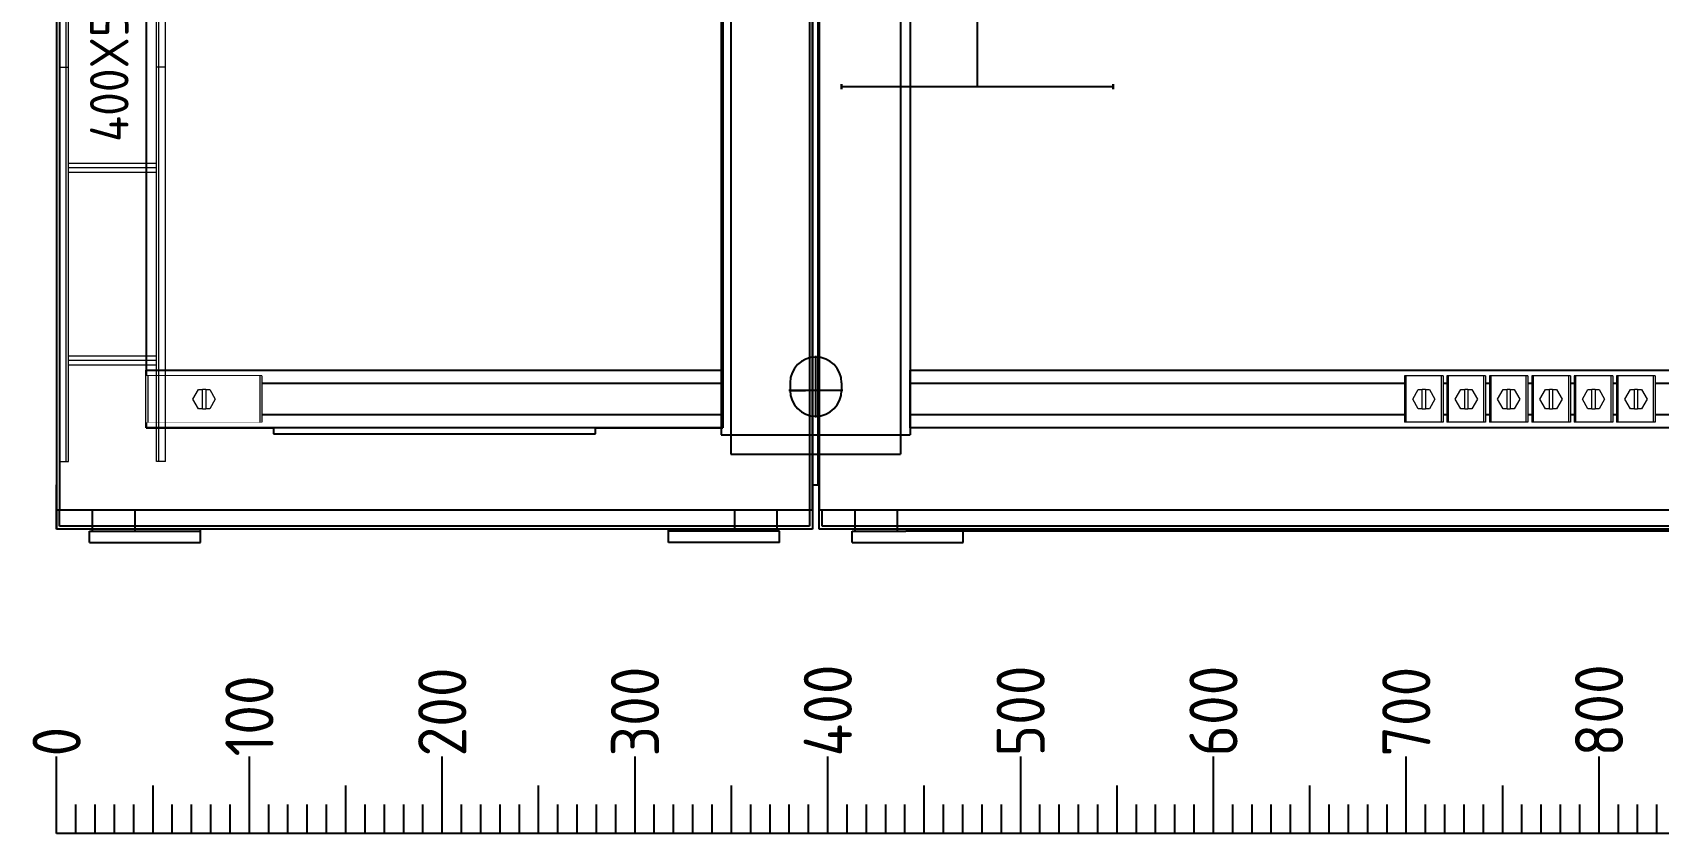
# Model space of a CAD drawing. Header units: millimetres. Extents: x 0 to 69574, y -5 to 41746.
# Drawn here: x 31589 to 32432, y 10609 to 11025 of the extents above; entities that cross this region are included whole.
import ezdxf
from ezdxf.enums import TextEntityAlignment as Align

# ---------------------------------------------------------------- set-up
doc = ezdxf.new("R2010")
doc.units = ezdxf.units.MM
doc.set_wipeout_variables(frame=1)
doc.layers.add('! NO PLOT !', color=7, linetype='Continuous', true_color=0xff75dd, plot=False)
doc.layers.add('000-PI-Oprema', color=30, linetype='Continuous', lineweight=5)
doc.layers.add('SI-ORMAR-Ormar', color=2, linetype='Continuous', lineweight=20)
doc.layers.add('000-PI-ORMAR', color=2, linetype='Continuous')
doc.layers.add('004-PI-DIN Šina', color=3, linetype='Continuous')
doc.styles.add('PI0', font='isocpeur.ttf', dxfattribs={"width": 0.9})

# ---------------------------------------------------------------- blocks, each defined once
blk = doc.blocks.new('SINAMICS_FSC_1mm')
at = {"layer": '! NO PLOT !', "ltscale": 0.25}
for p, q in [((70256.12, 54000.05), (70256.12, 53900.05)), ((70186.12, 53900.05), (70326.12, 53900.05))]:
    blk.add_line(p, q, dxfattribs=at)
at = {"layer": '! NO PLOT !', "lineweight": 70, "ltscale": 0.25}
for p, q in [((70185.12, 53900.05), (70186.12, 53900.05)), ((70326.12, 53900.05), (70327.12, 53900.05))]:
    blk.add_line(p, q, dxfattribs=at)
blk = doc.blocks.new('*U534')
at = {"layer": '004-PI-DIN Šina', "ltscale": 0.25}
for p, q in [((0, 15), (299, 15)), ((0, -15), (0, 15)), ((299, 15), (299, -15)), ((299, 8), (0, 8)), ((0, -8), (299, -8)), ((299, -15), (0, -15))]:
    blk.add_line(p, q, dxfattribs=at)
blk = doc.blocks.new('*U949')
at = {"layer": '004-PI-DIN Šina', "ltscale": 0.25}
for p, q in [((0, 15), (697.49, 15)), ((0, -15), (0, 15)), ((697.49, 15), (697.49, -15)), ((697.49, 8), (0, 8)), ((0, -8), (697.49, -8)), ((697.49, -15), (0, -15))]:
    blk.add_line(p, q, dxfattribs=at)
blk = doc.blocks.new('3240252_WCC_14-select__2', base_point=(55.67, 813.89))
at = {"layer": '000-PI-Oprema'}
for p, q in [((55.67, 837.89), (55.67, 813.89)), ((56.54, 837.89), (55.67, 837.89)), ((74.8, 837.89), (56.54, 837.89)), ((56.54, 813.89), (56.54, 837.89)), ((75.67, 837.89), (74.8, 837.89)), ((74.8, 813.89), (74.8, 837.89)), ((75.67, 837.89), (75.67, 813.89)), ((59.9, 825.89), (62.79, 830.89)), ((62.79, 830.89), (64.87, 830.89)), ((64.87, 820.89), (64.87, 830.89)), ((66.47, 830.89), (64.87, 830.89)), ((66.47, 830.89), (68.56, 830.89)), ((66.47, 830.89), (66.47, 820.89)), ((68.56, 830.89), (71.45, 825.89)), ((62.79, 820.89), (59.9, 825.89)), ((64.87, 820.89), (62.79, 820.89)), ((64.87, 820.89), (66.47, 820.89)), ((68.56, 820.89), (66.47, 820.89)), ((71.45, 825.89), (68.56, 820.89)), ((56.54, 813.89), (55.67, 813.89)), ((74.8, 813.89), (56.54, 813.89)), ((75.67, 813.89), (74.8, 813.89))]:
    blk.add_line(p, q, dxfattribs=at)
blk = doc.blocks.new('Drfsicht1', base_point=(65.67, 825.89))
blk.add_wipeout([(55.67, 837.89), (75.67, 837.89), (75.67, 813.89), (55.67, 813.89)])
at = {"layer": '000-PI-Oprema'}
blk.add_blockref('3240252_WCC_14-select__2', (55.67, 813.89), dxfattribs=at)
blk = doc.blocks.new('Uvodnica_ WCC14')
at = {"layer": '000-PI-Oprema'}
blk.add_blockref('Drfsicht1', (0, 0), dxfattribs=at)
blk = doc.blocks.new('JAHAČ_VELIKI')
blk.add_wipeout([(58578.79, 45403.84), (58638.79, 45403.84), (58638.79, 45379.84), (58578.79, 45379.84)]).dxf.layer = 'SI-ORMAR-Ormar'
at = {"layer": '000-PI-Oprema'}
for p, q in [((58579.66, 45403.84), (58579.66, 45379.84)), ((58637.92, 45379.84), (58637.92, 45403.84)), ((58638.79, 45403.84), (58638.79, 45379.84)), ((58603.01, 45391.84), (58605.9, 45396.84)), ((58605.9, 45396.84), (58607.99, 45396.84)), ((58607.99, 45386.84), (58607.99, 45396.84)), ((58609.59, 45396.84), (58607.99, 45396.84)), ((58609.59, 45396.84), (58611.67, 45396.84)), ((58609.59, 45396.84), (58609.59, 45386.84)), ((58611.67, 45396.84), (58614.56, 45391.84)), ((58605.9, 45386.84), (58603.01, 45391.84)), ((58607.99, 45386.84), (58605.9, 45386.84)), ((58607.99, 45386.84), (58609.59, 45386.84)), ((58611.67, 45386.84), (58609.59, 45386.84)), ((58614.56, 45391.84), (58611.67, 45386.84))]:
    blk.add_line(p, q, dxfattribs=at)
blk = doc.blocks.new('poveznica montaznih ploca 2100mm')
at = {"layer": '! NO PLOT !'}
for p, q in [((59472.54, 55742.17), (59472.54, 53847.74)), ((59570.54, 55742.17), (59570.54, 53847.74)), ((59477.54, 55740.77), (59477.54, 53837.74)), ((59565.54, 55740.77), (59565.54, 53837.74)), ((59521.54, 53856.71), (59521.54, 53888.77)), ((59535.57, 53870.74), (59507.5, 53870.74)), ((59508.17, 53874.74), (59508.17, 53870.74)), ((59508.17, 53870.74), (59516.28, 53870.74)), ((59534.9, 53870.74), (59526.79, 53870.74)), ((59534.9, 53874.74), (59534.9, 53870.74)), ((59472.54, 53847.74), (59570.54, 53847.74)), ((59477.54, 53847.74), (59477.54, 53837.74)), ((59565.54, 53847.74), (59565.54, 53837.74)), ((59477.54, 53837.74), (59565.54, 53837.74))]:
    blk.add_line(p, q, dxfattribs=at)
for centre, start, end in [((59521.54, 53874.74), 0, 180), ((59521.54, 53870.74), 180, 0)]:
    blk.add_arc(centre, 13.36, start, end, dxfattribs=at)
blk = doc.blocks.new('800mm bez ploce')
at = {"layer": '000-PI-ORMAR'}
for p, q in [((47129.52, 47274.57), (47129.52, 45290.07)), ((47126.01, 47254.07), (47126.01, 45303.07)), ((47128.73, 47254.07), (47128.73, 45303.07)), ((47126.01, 45303.07), (47129.52, 45303.07)), ((47129.51, 45280.07), (47129.51, 45303.07)), ((47129.52, 45290.07), (47921.52, 45290.07)), ((47131.01, 45281.57), (47131.01, 45290.07)), ((47148.01, 45290.07), (47148.01, 45279.07)), ((47170.01, 45290.07), (47170.01, 45279.07)), ((47148.01, 45280.07), (47129.51, 45280.07)), ((47148.01, 45281.57), (47131.01, 45281.57)), ((47146.55, 45279.07), (47148.01, 45279.07)), ((47146.55, 45273.07), (47146.55, 45279.07)), ((47903.01, 45281.57), (47148.01, 45281.57)), ((47903.01, 45280.07), (47148.01, 45280.07)), ((47148.01, 45279.07), (47152.27, 45279.07)), ((47152.27, 45279.07), (47174.38, 45279.07)), ((47876.64, 45279.07), (47174.38, 45279.07)), ((47204.2, 45273.07), (47204.2, 45279.07)), ((47146.55, 45273.07), (47204.2, 45273.07))]:
    blk.add_line(p, q, dxfattribs=at)
blk = doc.blocks.new('*U1217')
at = {"layer": '000-PI-Oprema', "ltscale": 0.25}
for p, q in [((-5, 180.09), (-5, 384.76)), ((-1.5, 180.09), (-1.5, 384.76)), ((-0.33, 180.09), (-0.33, 384.76)), ((45.33, 180.09), (45.33, 384.76)), ((46.5, 180.09), (46.5, 384.76)), ((50, 180.09), (50, 384.76)), ((-5, 180.09), (-0.33, 180.09)), ((-5, 180.09), (-0.33, 180.09)), ((-5, -24.58), (-5, 180.09)), ((-1.5, 180.09), (-1.5, 180.09)), ((-1.5, -24.58), (-1.5, 180.09)), ((-0.33, -24.58), (-0.33, 180.09)), ((50, 180.09), (45.33, 180.09)), ((50, 180.09), (45.33, 180.09)), ((45.33, -24.58), (45.33, 180.09)), ((46.5, -24.58), (46.5, 180.09)), ((50, -24.58), (50, 180.09)), ((-0.33, 130.09), (45.33, 130.09)), ((-0.33, 127.76), (45.33, 127.76)), ((-0.33, 30.09), (45.33, 30.09)), ((-0.33, 27.76), (45.33, 27.76)), ((-5, -24.58), (-0.33, -24.58)), ((-1.5, -24.58), (-1.5, -24.58)), ((50, -24.58), (45.33, -24.58))]:
    blk.add_line(p, q, dxfattribs=at)
for points in [[(-0.33, 125.42), (45.33, 125.42)], [(-0.33, 25.42), (45.33, 25.42)]]:
    blk.add_lwpolyline(points, dxfattribs=at)

msp = doc.modelspace()

# ---------------------------------------------------------------- linework, layer by layer
at = {"layer": '! NO PLOT !'}
msp.add_line((31601.65, 12761.404), (31601.65, 10776.904), dxfattribs=at)
at = {"color": 7}
for p, q in [((31601.638, 10608.904), (31601.638, 10648.904)), ((31701.638, 10608.904), (31701.638, 10648.904)), ((31801.638, 10608.904), (31801.638, 10648.904)), ((31801.638, 10608.904), (31801.638, 10648.904)), ((31801.638, 10608.904), (31801.638, 10648.904)), ((31801.638, 10608.904), (31801.638, 10648.904)), ((31801.638, 10608.904), (31801.638, 10648.904)), ((31801.638, 10608.904), (31801.638, 10648.904)), ((31801.638, 10608.904), (31801.638, 10648.904)), ((31801.638, 10608.904), (31801.638, 10648.904)), ((31901.638, 10608.904), (31901.638, 10648.904)), ((32001.638, 10608.904), (32001.638, 10648.904)), ((32001.638, 10608.904), (32001.638, 10648.904)), ((32001.638, 10608.904), (32001.638, 10648.904)), ((32001.638, 10608.904), (32001.638, 10648.904)), ((32001.638, 10608.904), (32001.638, 10648.904)), ((32001.638, 10608.904), (32001.638, 10648.904)), ((32001.638, 10608.904), (32001.638, 10648.904)), ((32101.638, 10608.904), (32101.638, 10648.904)), ((32201.638, 10608.904), (32201.638, 10648.904)), ((32201.638, 10608.904), (32201.638, 10648.904)), ((32201.638, 10608.904), (32201.638, 10648.904)), ((32201.638, 10608.904), (32201.638, 10648.904)), ((32201.638, 10608.904), (32201.638, 10648.904)), ((32201.638, 10608.904), (32201.638, 10648.904)), ((32301.638, 10608.904), (32301.638, 10648.904)), ((32401.638, 10608.904), (32401.638, 10648.904)), ((32401.638, 10608.904), (32401.638, 10648.904)), ((32401.638, 10608.904), (32401.638, 10648.904)), ((32401.638, 10608.904), (32401.638, 10648.904)), ((32401.638, 10608.904), (32401.638, 10648.904)), ((32401.638, 10608.904), (32401.638, 10648.904)), ((31651.638, 10608.904), (31651.638, 10633.904)), ((31751.638, 10608.904), (31751.638, 10633.904)), ((31851.638, 10608.904), (31851.638, 10633.904)), ((31951.638, 10608.904), (31951.638, 10633.904)), ((32051.638, 10608.904), (32051.638, 10633.904)), ((32151.638, 10608.904), (32151.638, 10633.904)), ((32251.638, 10608.904), (32251.638, 10633.904)), ((32351.638, 10608.904), (32351.638, 10633.904)), ((31611.638, 10608.904), (31611.638, 10623.904)), ((31621.638, 10608.904), (31621.638, 10623.904)), ((31631.638, 10608.904), (31631.638, 10623.904)), ((31641.638, 10608.904), (31641.638, 10623.904)), ((31661.638, 10608.904), (31661.638, 10623.904)), ((31671.638, 10608.904), (31671.638, 10623.904)), ((31681.638, 10608.904), (31681.638, 10623.904)), ((31691.638, 10608.904), (31691.638, 10623.904)), ((31711.638, 10608.904), (31711.638, 10623.904)), ((31721.638, 10608.904), (31721.638, 10623.904)), ((31731.638, 10608.904), (31731.638, 10623.904)), ((31741.638, 10608.904), (31741.638, 10623.904)), ((31761.638, 10608.904), (31761.638, 10623.904)), ((31771.638, 10608.904), (31771.638, 10623.904)), ((31781.638, 10608.904), (31781.638, 10623.904)), ((31791.638, 10608.904), (31791.638, 10623.904)), ((31811.638, 10608.904), (31811.638, 10623.904)), ((31821.638, 10608.904), (31821.638, 10623.904)), ((31831.638, 10608.904), (31831.638, 10623.904)), ((31841.638, 10608.904), (31841.638, 10623.904)), ((31861.638, 10608.904), (31861.638, 10623.904)), ((31871.638, 10608.904), (31871.638, 10623.904)), ((31881.638, 10608.904), (31881.638, 10623.904)), ((31891.638, 10608.904), (31891.638, 10623.904)), ((31911.638, 10608.904), (31911.638, 10623.904)), ((31921.638, 10608.904), (31921.638, 10623.904)), ((31931.638, 10608.904), (31931.638, 10623.904)), ((31941.638, 10608.904), (31941.638, 10623.904)), ((31961.638, 10608.904), (31961.638, 10623.904)), ((31971.638, 10608.904), (31971.638, 10623.904)), ((31981.638, 10608.904), (31981.638, 10623.904)), ((31991.638, 10608.904), (31991.638, 10623.904)), ((32011.638, 10608.904), (32011.638, 10623.904)), ((32021.638, 10608.904), (32021.638, 10623.904)), ((32031.638, 10608.904), (32031.638, 10623.904)), ((32041.638, 10608.904), (32041.638, 10623.904)), ((32061.638, 10608.904), (32061.638, 10623.904)), ((32071.638, 10608.904), (32071.638, 10623.904)), ((32081.638, 10608.904), (32081.638, 10623.904)), ((32091.638, 10608.904), (32091.638, 10623.904)), ((32111.638, 10608.904), (32111.638, 10623.904)), ((32121.638, 10608.904), (32121.638, 10623.904)), ((32131.638, 10608.904), (32131.638, 10623.904)), ((32141.638, 10608.904), (32141.638, 10623.904)), ((32161.638, 10608.904), (32161.638, 10623.904)), ((32171.638, 10608.904), (32171.638, 10623.904)), ((32181.638, 10608.904), (32181.638, 10623.904)), ((32191.638, 10608.904), (32191.638, 10623.904)), ((32211.638, 10608.904), (32211.638, 10623.904)), ((32221.638, 10608.904), (32221.638, 10623.904)), ((32231.638, 10608.904), (32231.638, 10623.904)), ((32241.638, 10608.904), (32241.638, 10623.904)), ((32261.638, 10608.904), (32261.638, 10623.904)), ((32271.638, 10608.904), (32271.638, 10623.904)), ((32281.638, 10608.904), (32281.638, 10623.904)), ((32291.638, 10608.904), (32291.638, 10623.904)), ((32311.638, 10608.904), (32311.638, 10623.904)), ((32321.638, 10608.904), (32321.638, 10623.904)), ((32331.638, 10608.904), (32331.638, 10623.904)), ((32341.638, 10608.904), (32341.638, 10623.904)), ((32361.638, 10608.904), (32361.638, 10623.904)), ((32371.638, 10608.904), (32371.638, 10623.904)), ((32381.638, 10608.904), (32381.638, 10623.904)), ((32391.638, 10608.904), (32391.638, 10623.904)), ((32411.638, 10608.904), (32411.638, 10623.904)), ((32421.638, 10608.904), (32421.638, 10623.904)), ((32431.638, 10608.904), (32431.638, 10623.904)), ((33201.638, 10608.904), (31601.638, 10608.904))]:
    msp.add_line(p, q, dxfattribs=at)
at = {"layer": '000-PI-Oprema'}
for p, q in [((31648.138, 10846.404), (31648.138, 10822.404)), ((31649.008, 10846.404), (31648.138, 10846.404)), ((31708.138, 10846.404), (31649.008, 10846.404)), ((31649.008, 10822.404), (31649.008, 10846.404)), ((31649.008, 10822.404), (31648.138, 10822.404)), ((31708.138, 10822.404), (31649.008, 10822.404))]:
    msp.add_line(p, q, dxfattribs=at)
at = {"layer": '000-PI-ORMAR'}
for p, q in [((31601.638, 12761.404), (31601.638, 10776.904)), ((31603.138, 12761.404), (31603.138, 10776.904)), ((31992.138, 12761.404), (31992.138, 10776.904)), ((31993.638, 12761.404), (31993.638, 10776.904)), ((31993.65, 10776.904), (31993.65, 12761.404)), ((31993.638, 12740.904), (31993.638, 10789.904)), ((31993.638, 12740.904), (31993.638, 10789.904)), ((31648.138, 12709.404), (31648.138, 10819.404)), ((31947.138, 12709.404), (31947.138, 10819.404)), ((31944.138, 10819.404), (31947.138, 10819.404)), ((31601.638, 10766.904), (31601.638, 10789.904)), ((31601.638, 10776.904), (31601.638, 10766.904)), ((31601.65, 10776.904), (31993.65, 10776.904)), ((31603.138, 10768.404), (31603.138, 10776.904)), ((31620.138, 10776.904), (31620.138, 10765.904)), ((31642.138, 10776.904), (31642.138, 10765.904)), ((31953.162, 10776.904), (31953.162, 10765.904)), ((31975.162, 10776.904), (31975.162, 10765.904)), ((31992.138, 10776.904), (31992.138, 10768.404)), ((31993.638, 10776.904), (31993.638, 10766.904)), ((31620.138, 10766.904), (31601.638, 10766.904)), ((31620.138, 10768.404), (31603.138, 10768.404)), ((31618.677, 10765.904), (31620.138, 10765.904)), ((31618.677, 10759.904), (31618.677, 10765.904)), ((31975.138, 10768.404), (31620.138, 10768.404)), ((31975.138, 10766.904), (31620.138, 10766.904)), ((31620.138, 10765.904), (31624.396, 10765.904)), ((31624.396, 10765.904), (31676.328, 10765.904)), ((31676.328, 10759.904), (31676.328, 10766.904)), ((31918.366, 10766.904), (31676.911, 10766.904)), ((31918.973, 10759.904), (31918.973, 10766.904)), ((31970.905, 10765.904), (31918.973, 10765.904)), ((31975.162, 10765.904), (31970.905, 10765.904)), ((31992.138, 10768.404), (31975.138, 10768.404)), ((31993.638, 10766.904), (31975.138, 10766.904)), ((31976.624, 10765.904), (31975.162, 10765.904)), ((31976.624, 10759.904), (31976.624, 10765.904)), ((31618.677, 10759.904), (31676.328, 10759.904)), ((31976.624, 10759.904), (31918.973, 10759.904))]:
    msp.add_line(p, q, dxfattribs=at)
at = {"layer": '000-PI-ORMAR', "ltscale": 0.25}
for p, q in [((31648.138, 10819.404), (31714.138, 10819.404)), ((31651.138, 10819.404), (31651.138, 10819.404)), ((31714.138, 10819.404), (31714.138, 10816.404)), ((31714.138, 10816.404), (31881.138, 10816.404)), ((31881.138, 10816.404), (31881.138, 10819.404)), ((31881.138, 10819.404), (31944.138, 10819.404)), ((31944.138, 10819.404), (31944.138, 10819.404))]:
    msp.add_line(p, q, dxfattribs=at)

# ---------------------------------------------------------------- block references
at = {"layer": '000-PI-Oprema', "ltscale": 0.25}
msp.add_blockref('800mm bez ploce', (-15132.372, -34513.162), dxfattribs=at)
at = {"layer": '000-PI-Oprema'}
for name, p in [('*U534', (31648.138, 10834.404)), ('*U949', (32044.375, 10834.404))]:
    msp.add_blockref(name, p, dxfattribs=at)

# ---------------------------------------------------------------- texts
at = {"color": 7, "style": 'PI0', "width": 0.9}
for s, p in [('200', (31801.638, 10648.904)), ('300', (31901.638, 10648.904)), ('400', (32001.638, 10648.904)), ('500', (32101.638, 10648.904)), ('600', (32201.638, 10648.904)), ('700', (32301.638, 10648.904)), ('800', (32401.638, 10648.904)), ('100', (31701.638, 10648.904)), ('0', (31601.638, 10648.904))]:
    msp.add_text(s, height=25, rotation=90, dxfattribs=at).set_placement(p, align=Align.MIDDLE_LEFT)
at = {"insert": (31628.949, 11008.187), "char_height": 20, "width": 16.78721, "attachment_point": 5, "rotation": 90, "style": 'PI0'}
msp.add_mtext('{\\fISOCPEUR|b0|i0|c238|p34;400}X{\\fISOCPEUR|b0|i0|c238|p34;55}', dxfattribs=at)

# ---------------------------------------------------------------- next in the draw order: block references
msp.add_blockref('JAHAČ_VELIKI', (-26930.649, -34557.439))
at = {"layer": '000-PI-Oprema'}
for name, p in [('SINAMICS_FSC_1mm', (-38176.972, -42903.384)), ('Drfsicht1', (32420.734, 10834.404))]:
    msp.add_blockref(name, p, dxfattribs=at)

# ---------------------------------------------------------------- next in the draw order: block references
at = {"layer": '! NO PLOT !'}
msp.add_blockref('poveznica montaznih ploca 2100mm', (-27526.161, -43031.862), dxfattribs=at)
at = {"layer": '000-PI-Oprema', "xscale": -1}
msp.add_blockref('*U1217', (31653.138, 10826.623), dxfattribs=at)
at = {"layer": '000-PI-Oprema'}
msp.add_blockref('Drfsicht1', (32398.734, 10834.404), dxfattribs=at)

# ---------------------------------------------------------------- next in the draw order: block references
msp.add_blockref('Drfsicht1', (32376.734, 10834.404), dxfattribs=at)

# ---------------------------------------------------------------- next in the draw order: block references
msp.add_blockref('Drfsicht1', (32354.734, 10834.404), dxfattribs=at)

# ---------------------------------------------------------------- next in the draw order: block references
msp.add_blockref('Drfsicht1', (32332.734, 10834.404), dxfattribs=at)

# ---------------------------------------------------------------- next in the draw order: block references
msp.add_blockref('Uvodnica_ WCC14', (32310.734, 10834.404), dxfattribs=at)

doc.saveas('drawing.dxf')
